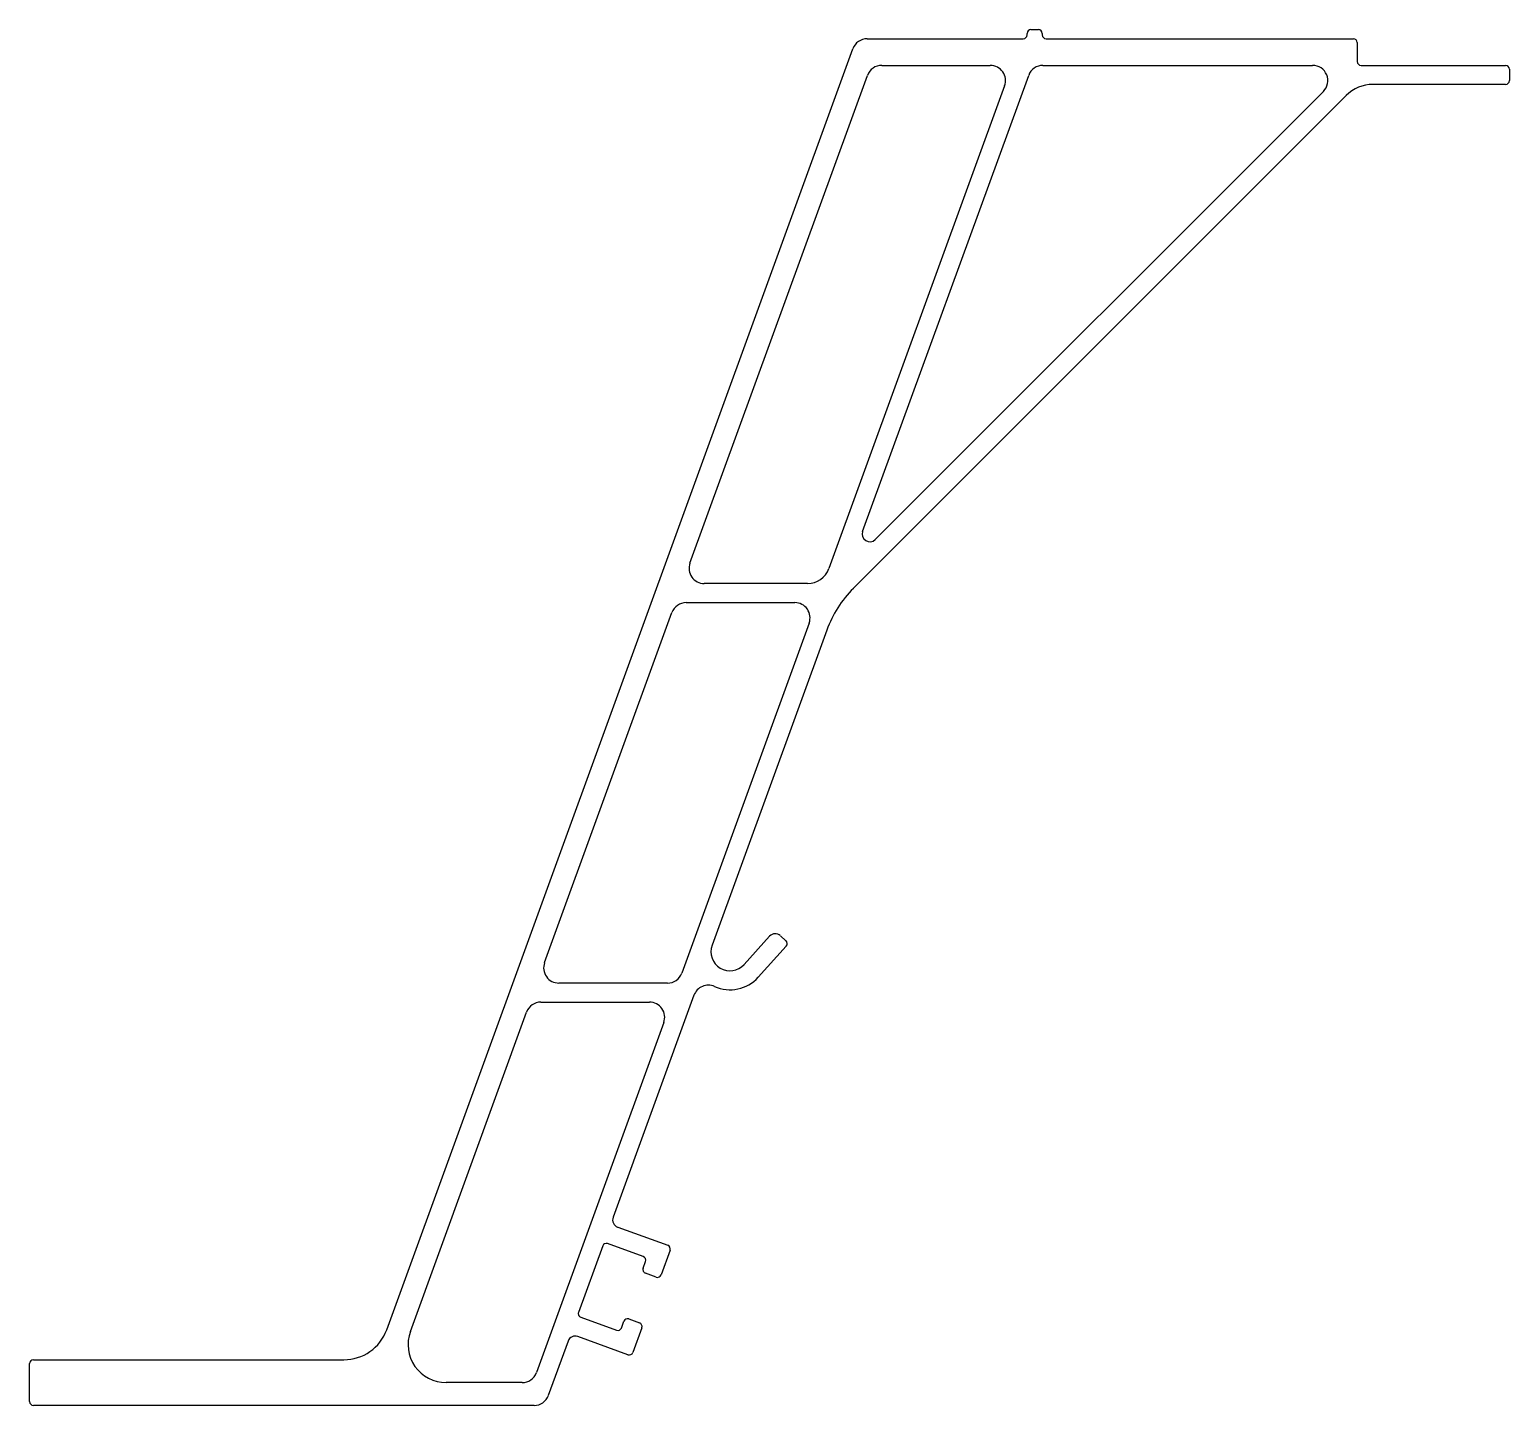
# Model space of a CAD drawing. Extents: x 2092 to 2287, y 1590 to 1771.
import ezdxf

# ---------------------------------------------------------------- set-up
doc = ezdxf.new("R2010")
doc.units = 0
doc.layers.get('0').update_dxf_attribs({"linetype": 'CONTINUOUS'})

msp = doc.modelspace()

# ---------------------------------------------------------------- linework, layer by layer
for p, q in [((2223.13, 1770.44), (2223.13, 1770.64)), ((2223.63, 1771.14), (2224.63, 1771.14)), ((2225.13, 1770.64), (2225.13, 1770.44)), ((2138.96, 1600.29), (2200.23, 1768.63)), ((2202.11, 1769.94), (2222.63, 1769.94)), ((2225.63, 1769.94), (2266.03, 1769.94)), ((2266.53, 1769.44), (2266.53, 1766.94)), ((2204.03, 1766.44), (2218.3, 1766.44)), ((2225.22, 1766.44), (2260.66, 1766.44)), ((2267.03, 1766.44), (2286.03, 1766.44)), ((2178.82, 1701.03), (2202.15, 1765.13)), ((2201.52, 1705.17), (2223.34, 1765.13)), ((2286.53, 1765.94), (2286.53, 1764.44)), ((2220.18, 1763.76), (2197.09, 1700.32)), ((2265.06, 1762.48), (2200.3, 1697.72)), ((2262.08, 1763.03), (2203.16, 1704.12)), ((2286.03, 1763.94), (2268.6, 1763.94)), ((2194.27, 1698.34), (2180.7, 1698.34)), ((2159.71, 1648.53), (2176.45, 1694.53)), ((2178.33, 1695.84), (2192.61, 1695.84)), ((2194.49, 1693.16), (2177.74, 1647.16)), ((2196.81, 1692.24), (2181.73, 1650.81)), ((2189.29, 1652), (2185.94, 1648.28)), ((2190.7, 1652.07), (2191.44, 1651.41)), ((2191.48, 1650.7), (2187.8, 1646.61)), ((2175.87, 1645.84), (2161.59, 1645.84)), ((2179.35, 1644.25), (2168.72, 1615.06)), ((2142.07, 1600.05), (2157.35, 1642.03)), ((2159.23, 1643.34), (2173.5, 1643.34)), ((2175.38, 1640.66), (2158.64, 1594.66)), ((2169.32, 1613.78), (2175.9, 1611.38)), ((2167.35, 1611.3), (2164.17, 1602.56)), ((2172.69, 1609.89), (2167.99, 1611.6)), ((2176.2, 1610.74), (2175.02, 1607.5)), ((2172.67, 1608.36), (2172.99, 1609.25)), ((2174.38, 1607.2), (2172.97, 1607.72)), ((2164.47, 1601.92), (2169.17, 1600.21)), ((2169.81, 1600.51), (2170.14, 1601.4)), ((2170.78, 1601.7), (2172.19, 1601.19)), ((2162.8, 1598.8), (2160.2, 1591.66)), ((2170.66, 1597.01), (2164.09, 1599.4)), ((2172.49, 1600.55), (2171.31, 1597.31)), ((2092.03, 1590.84), (2092.03, 1595.84)), ((2092.53, 1596.34), (2133.32, 1596.34)), ((2156.76, 1593.34), (2146.77, 1593.34)), ((2158.33, 1590.34), (2092.53, 1590.34))]:
    msp.add_line(p, q)
for centre, radius, start, end in [((2222.63, 1770.44), 0.5, 270, 0), ((2223.63, 1770.64), 0.5, 90, 180), ((2224.63, 1770.64), 0.5, 0, 90), ((2225.63, 1770.44), 0.5, 180, 270), ((2202.11, 1767.94), 2, 90, 160), ((2266.03, 1769.44), 0.5, 0, 90), ((2204.03, 1764.44), 2, 90, 160), ((2218.3, 1764.44), 2, 340, 90), ((2225.22, 1764.44), 2, 90, 160), ((2260.66, 1764.44), 2, 315, 90), ((2267.03, 1766.94), 0.5, 180, 270), ((2286.03, 1765.94), 0.5, 0, 90), ((2286.03, 1764.44), 0.5, 270, 0), ((2268.6, 1758.94), 5, 90, 135), ((2202.46, 1704.83), 1, 160, 315), ((2180.7, 1700.34), 2, 160, 270), ((2194.27, 1701.34), 3, 270, 340), ((2210.91, 1687.11), 15, 135, 160), ((2178.33, 1693.84), 2, 90, 160), ((2192.61, 1693.84), 2, 340, 90), ((2190.03, 1651.33), 1, 48, 138), ((2191.11, 1651.03), 0.5, 318, 48), ((2184.08, 1649.96), 2.5, 160, 318), ((2161.59, 1647.84), 2, 160, 270), ((2175.87, 1647.84), 2, 270, 340), ((2181.23, 1643.57), 2, 65.904, 160), ((2184.08, 1649.96), 5, 245.904, 318), ((2159.23, 1641.34), 2, 90, 160), ((2173.5, 1641.34), 2, 340, 90), ((2169.66, 1614.72), 1, 160, 250), ((2167.82, 1611.13), 0.5, 70, 160), ((2175.73, 1610.91), 0.5, 340, 70), ((2172.52, 1609.42), 0.5, 340, 70), ((2173.14, 1608.19), 0.5, 160, 250), ((2174.55, 1607.67), 0.5, 250, 340), ((2164.64, 1602.39), 0.5, 160, 250), ((2170.61, 1601.23), 0.5, 70, 160), ((2172.02, 1600.72), 0.5, 340, 70), ((2133.32, 1602.34), 6, 270, 340), ((2146.77, 1598.34), 5, 160, 270), ((2163.74, 1598.46), 1, 70, 160), ((2169.34, 1600.68), 0.5, 250, 340), ((2170.84, 1597.48), 0.5, 250, 340), ((2092.53, 1595.84), 0.5, 90, 180), ((2156.76, 1595.34), 2, 270, 340), ((2158.33, 1592.34), 2, 270, 340), ((2092.53, 1590.84), 0.5, 180, 270)]:
    msp.add_arc(centre, radius, start, end)

doc.saveas('drawing.dxf')
